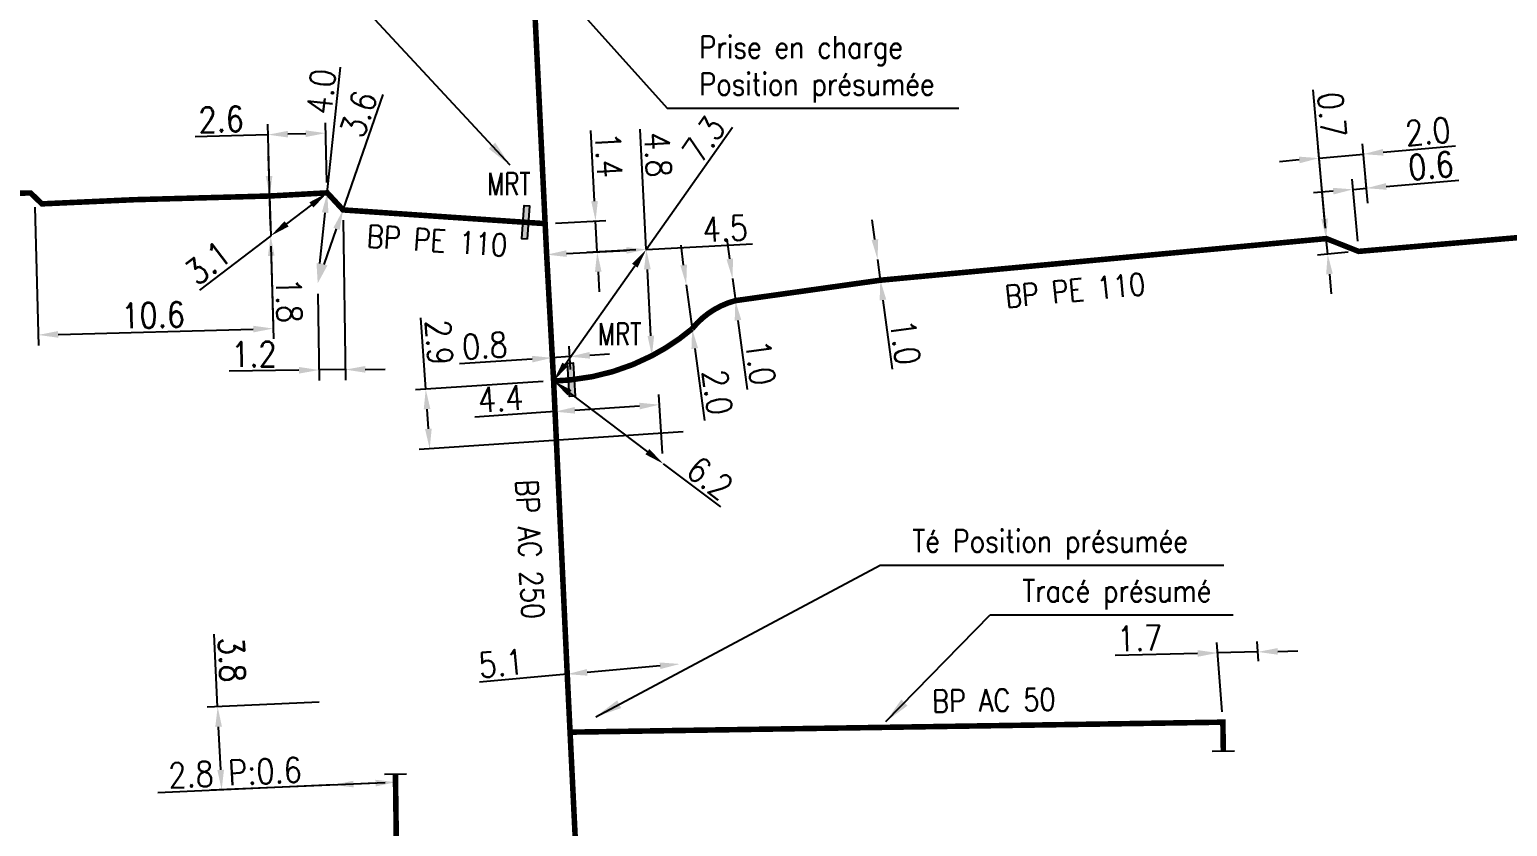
# Model space of a CAD drawing. Header units: millimetres. Extents: x 185000 to 186000, y 127990 to 129010.
# Drawn here: x 185241.2 to 185307.8, y 128576.2 to 128612.1 of the extents above; entities that cross this region are included whole.
import ezdxf
from ezdxf.enums import TextEntityAlignment as Align

# ---------------------------------------------------------------- set-up
doc = ezdxf.new("R2010")
doc.units = ezdxf.units.MM
doc.header["$PDMODE"] = 34
doc.linetypes.add('L_25_AP', pattern=[2000, 1000, 1000])
doc.linetypes.add('L_25_PE', pattern=[2000, 1000, 1000])
doc.layers.get('0').update_dxf_attribs({"linetype": 'CONTINUOUS'})
doc.layers.get('DEFPOINTS').update_dxf_attribs({"linetype": 'CONTINUOUS'})
doc.layers.add('L_150', color=1, linetype='CONTINUOUS')
doc.layers.add('L_340', color=7, linetype='CONTINUOUS')
doc.styles.get("Standard").update_dxf_attribs({"font": 'romans.shx', "width": 0.85})
doc.dimstyles.get("Standard").update_dxf_attribs({"dimtxt": 1.5, "dimasz": 1.2, "dimexe": 0.625, "dimexo": 0.625, "dimgap": 0.25, "dimtad": 1, "dimdec": 1, "dimzin": 0, "dimdsep": 46, "dimtxsty": 'Standard', "dimcen": -0.5, "dimadec": 0, "dimazin": 0, "dimtfac": 1, "dimtdec": 1, "dimtmove": 0, "dimatfit": 3, "dimfxl": 0, "dimtolj": 1, "dimtzin": 0, "dimarcsym": 0})

# ---------------------------------------------------------------- blocks, each defined once
blk = doc.blocks.new('*D526')
at = {"layer": 'DEFPOINTS', "color": 0, "linetype": 'Continuous', "transparency": 16777216}
for p in [(185241.396, 128604.589), (185252.048, 128602.819), (185252.162, 128598.644)]:
    blk.add_point(p, dxfattribs=at)
at = {"layer": 'L_150', "color": 0, "linetype": 'Continuous', "lineweight": -2, "transparency": 16777216}
for p, q in [((185241.409, 128604.121), (185241.578, 128597.887)), ((185252.061, 128602.351), (185252.174, 128598.175)), ((185242.465, 128598.38), (185251.262, 128598.619))]:
    blk.add_line(p, q, dxfattribs=at)
at = {"layer": 'L_150', "color": 0, "linetype": 'Continuous', "transparency": 16777216}
for points in [[(185242.461, 128598.53), (185242.469, 128598.23), (185241.565, 128598.356)], [(185251.258, 128598.769), (185251.266, 128598.469), (185252.162, 128598.644)]]:
    blk.add_solid(points, dxfattribs=at)
at = {"layer": 'L_150', "color": 0, "linetype": 'Continuous', "transparency": 16777216, "insert": (185246.747, 128599.247), "char_height": 1.125, "attachment_point": 5, "rotation": 1.5554}
blk.add_mtext('\\A1;10.6', dxfattribs=at)
blk = doc.blocks.new('*D527')
at = {"layer": 'DEFPOINTS', "color": 0, "linetype": 'Continuous', "transparency": 16777216}
for p in [(185251.999, 128604.619), (185252.048, 128602.819), (185252.048, 128602.819)]:
    blk.add_point(p, dxfattribs=at)
at = {"layer": 'L_150', "color": 0, "linetype": 'Continuous', "lineweight": -2, "transparency": 16777216}
for p, q in [((185251.975, 128605.518), (185251.95, 128606.418)), ((185251.999, 128604.619), (185252.048, 128602.819)), ((185252.073, 128601.92), (185252.158, 128598.779))]:
    blk.add_line(p, q, dxfattribs=at)
at = {"layer": 'L_150', "color": 0, "linetype": 'Continuous', "transparency": 16777216}
for points in [[(185252.125, 128605.522), (185251.825, 128605.514), (185251.999, 128604.619)], [(185252.223, 128601.924), (185251.923, 128601.916), (185252.048, 128602.819)]]:
    blk.add_solid(points, dxfattribs=at)
at = {"layer": 'L_150', "color": 0, "linetype": 'Continuous', "transparency": 16777216, "insert": (185252.877, 128599.92), "char_height": 1.125, "attachment_point": 5, "rotation": 271.5554}
blk.add_mtext('\\A1;1.8', dxfattribs=at)
blk = doc.blocks.new('*D528')
at = {"layer": 'DEFPOINTS', "color": 0, "linetype": 'Continuous', "transparency": 16777216}
for p in [(185254.526, 128607.453), (185254.599, 128604.761), (185252.048, 128602.819)]:
    blk.add_point(p, dxfattribs=at)
at = {"layer": 'L_150', "color": 0, "linetype": 'Continuous', "lineweight": -2, "transparency": 16777216}
for p, q in [((185252.035, 128603.288), (185251.912, 128607.851)), ((185254.586, 128605.23), (185254.513, 128607.921)), ((185251.924, 128607.382), (185248.647, 128607.293)), ((185253.626, 128607.428), (185252.824, 128607.407))]:
    blk.add_line(p, q, dxfattribs=at)
at = {"layer": 'L_150', "color": 0, "linetype": 'Continuous', "transparency": 16777216}
for points in [[(185252.82, 128607.557), (185252.828, 128607.257), (185251.924, 128607.382)], [(185253.622, 128607.578), (185253.63, 128607.279), (185254.526, 128607.453)]]:
    blk.add_solid(points, dxfattribs=at)
at = {"layer": 'L_150', "color": 0, "linetype": 'Continuous', "transparency": 16777216, "insert": (185249.815, 128608.075), "char_height": 1.125, "attachment_point": 5, "rotation": 1.5554}
blk.add_mtext('\\A1;2.6', dxfattribs=at)
blk = doc.blocks.new('*D529')
at = {"layer": 'DEFPOINTS', "color": 0, "linetype": 'Continuous', "transparency": 16777216}
for p in [(185255.313, 128603.991), (185254.168, 128600.684), (185254.223, 128596.775)]:
    blk.add_point(p, dxfattribs=at)
at = {"layer": 'L_150', "color": 0, "linetype": 'Continuous', "lineweight": -2, "transparency": 16777216}
for p, q in [((185255.319, 128603.523), (185255.421, 128596.323)), ((185254.175, 128600.215), (185254.23, 128596.306)), ((185253.323, 128596.762), (185250.181, 128596.718)), ((185255.414, 128596.792), (185254.223, 128596.775)), ((185256.314, 128596.804), (185257.214, 128596.817))]:
    blk.add_line(p, q, dxfattribs=at)
at = {"layer": 'L_150', "color": 0, "linetype": 'Continuous', "transparency": 16777216}
for points in [[(185253.321, 128596.912), (185253.325, 128596.612), (185254.223, 128596.775)], [(185256.312, 128596.954), (185256.316, 128596.654), (185255.414, 128596.792)]]:
    blk.add_solid(points, dxfattribs=at)
at = {"layer": 'L_150', "color": 0, "linetype": 'Continuous', "transparency": 16777216, "insert": (185251.292, 128597.484), "char_height": 1.125, "attachment_point": 5, "rotation": 0.80507}
blk.add_mtext('\\A1;1.2', dxfattribs=at)
blk = doc.blocks.new('*D59')
at = {"layer": 'DEFPOINTS', "color": 0, "linetype": 'Continuous', "transparency": 16777216}
for p in [(185255.313, 128603.991), (185254.168, 128600.684), (185254.168, 128600.684)]:
    blk.add_point(p, dxfattribs=at)
at = {"layer": 'L_150', "color": 0, "linetype": 'Continuous', "lineweight": -2, "transparency": 16777216}
for p, q in [((185255.313, 128603.991), (185257.114, 128609.196)), ((185254.462, 128601.534), (185255.018, 128603.141))]:
    blk.add_line(p, q, dxfattribs=at)
at = {"layer": 'L_150', "color": 0, "linetype": 'Continuous', "transparency": 16777216}
for points in [[(185254.877, 128603.19), (185255.16, 128603.092), (185255.313, 128603.991)], [(185254.321, 128601.584), (185254.604, 128601.485), (185254.168, 128600.684)]]:
    blk.add_solid(points, dxfattribs=at)
at = {"layer": 'L_150', "color": 0, "linetype": 'Continuous', "transparency": 16777216, "insert": (185256.017, 128608.318), "char_height": 1.125, "attachment_point": 5, "rotation": 70.90661}
blk.add_mtext('\\A1;3.6', dxfattribs=at)
blk = doc.blocks.new('*D60')
at = {"layer": 'DEFPOINTS', "color": 0, "linetype": 'Continuous', "transparency": 16777216}
for p in [(185254.599, 128604.761), (185254.168, 128600.684), (185254.168, 128600.684)]:
    blk.add_point(p, dxfattribs=at)
at = {"layer": 'L_150', "color": 0, "linetype": 'Continuous', "lineweight": -2, "transparency": 16777216}
for p, q in [((185254.599, 128604.761), (185255.198, 128610.427)), ((185254.263, 128601.579), (185254.504, 128603.866))]:
    blk.add_line(p, q, dxfattribs=at)
at = {"layer": 'L_150', "color": 0, "linetype": 'Continuous', "transparency": 16777216}
for points in [[(185254.355, 128603.882), (185254.653, 128603.851), (185254.599, 128604.761)], [(185254.113, 128601.595), (185254.412, 128601.563), (185254.168, 128600.684)]]:
    blk.add_solid(points, dxfattribs=at)
at = {"layer": 'L_150', "color": 0, "linetype": 'Continuous', "transparency": 16777216, "insert": (185254.327, 128609.323), "char_height": 1.125, "attachment_point": 5, "rotation": 83.96738}
blk.add_mtext('\\A1;4.0', dxfattribs=at)
blk = doc.blocks.new('*D269')
at = {"layer": 'DEFPOINTS', "color": 0, "linetype": 'Continuous', "transparency": 16777216}
for p in [(185254.599, 128604.761), (185252.048, 128602.819), (185252.048, 128602.819)]:
    blk.add_point(p, dxfattribs=at)
at = {"layer": 'L_150', "color": 0, "linetype": 'Continuous', "lineweight": -2, "transparency": 16777216}
for p, q in [((185253.883, 128604.216), (185252.764, 128603.364)), ((185252.048, 128602.819), (185248.832, 128600.371))]:
    blk.add_line(p, q, dxfattribs=at)
at = {"layer": 'L_150', "color": 0, "linetype": 'Continuous', "transparency": 16777216}
for points in [[(185253.792, 128604.335), (185253.974, 128604.097), (185254.599, 128604.761)], [(185252.673, 128603.484), (185252.855, 128603.245), (185252.048, 128602.819)]]:
    blk.add_solid(points, dxfattribs=at)
at = {"layer": 'L_150', "color": 0, "linetype": 'Continuous', "transparency": 16777216, "insert": (185249.215, 128601.605), "char_height": 1.125, "attachment_point": 5, "rotation": 37.28424}
blk.add_mtext('\\A1;3.1', dxfattribs=at)
blk = doc.blocks.new('*D337')
at = {"layer": 'DEFPOINTS', "color": 0, "linetype": 'Continuous', "transparency": 16777216}
for p in [(185268.984, 128602.212), (185268.984, 128602.212), (185264.49, 128601.975)]:
    blk.add_point(p, dxfattribs=at)
at = {"layer": 'L_150', "color": 0, "linetype": 'Continuous', "lineweight": -2, "transparency": 16777216}
for p, q in [((185268.984, 128602.212), (185273.767, 128602.464)), ((185265.389, 128602.023), (185268.085, 128602.165))]:
    blk.add_line(p, q, dxfattribs=at)
at = {"layer": 'L_150', "color": 0, "linetype": 'Continuous', "transparency": 16777216}
for points in [[(185268.077, 128602.314), (185268.093, 128602.015), (185268.984, 128602.212)], [(185265.381, 128602.172), (185265.397, 128601.873), (185264.49, 128601.975)]]:
    blk.add_solid(points, dxfattribs=at)
at = {"layer": 'L_150', "color": 0, "linetype": 'Continuous', "transparency": 16777216, "insert": (185272.54, 128603.15), "char_height": 1.125, "attachment_point": 5, "rotation": 3.01468}
blk.add_mtext('\\A1;4.5', dxfattribs=at)
blk = doc.blocks.new('*D338')
at = {"layer": 'DEFPOINTS', "color": 0, "linetype": 'Continuous', "transparency": 16777216}
for p in [(185264.422, 128603.374), (185268.984, 128602.212), (185266.769, 128602.095)]:
    blk.add_point(p, dxfattribs=at)
at = {"layer": 'L_150', "color": 0, "linetype": 'Continuous', "lineweight": -2, "transparency": 16777216}
for p, q in [((185266.648, 128604.392), (185266.481, 128607.575)), ((185264.89, 128603.398), (185267.164, 128603.518)), ((185266.769, 128602.095), (185266.696, 128603.493)), ((185268.516, 128602.187), (185266.301, 128602.071)), ((185266.816, 128601.197), (185266.864, 128600.298))]:
    blk.add_line(p, q, dxfattribs=at)
at = {"layer": 'L_150', "color": 0, "linetype": 'Continuous', "transparency": 16777216}
for points in [[(185266.798, 128604.4), (185266.498, 128604.384), (185266.696, 128603.493)], [(185266.966, 128601.204), (185266.667, 128601.189), (185266.769, 128602.095)]]:
    blk.add_solid(points, dxfattribs=at)
at = {"layer": 'L_150', "color": 0, "linetype": 'Continuous', "transparency": 16777216, "insert": (185267.29, 128606.472), "char_height": 1.125, "attachment_point": 5, "rotation": 273.01468}
blk.add_mtext('\\A1;1.4', dxfattribs=at)
blk = doc.blocks.new('L_340_17')
at = {"linetype": 'Continuous'}
blk.add_hatch(color=0, dxfattribs=at).paths.add_polyline_path([(0.125, 0.75), (-0.125, 0.75), (-0.125, -0.75), (0.125, -0.75)])
at = {"color": 0, "linetype": 'Continuous'}
blk.add_lwpolyline([(-0.125, 0.75), (0.125, 0.75), (0.125, -0.75), (-0.125, -0.75)], close=True, dxfattribs=at)
at = {"color": 0, "linetype": 'Continuous', "width": 0.75}
for tag, height, flags, p in [('MRT', 1, 8, (0, 1.884)), ('DEF_LEG', 1.2, 3, (0, -5)), ('DEF_COUP', 1.2, 3, (0, -7.5)), ('DEF_TYPE', 1.2, 3, (0, -10))]:
    blk.add_attdef(tag, text='', height=height, dxfattribs=dict(at, flags=flags)).set_placement(p, align=Align.MIDDLE)
blk = doc.blocks.new('*D339')
at = {"layer": 'DEFPOINTS', "color": 0, "linetype": 'Continuous', "transparency": 16777216}
for p in [(185268.984, 128602.212), (185268.984, 128602.212), (185264.804, 128596.288)]:
    blk.add_point(p, dxfattribs=at)
at = {"layer": 'L_150', "color": 0, "linetype": 'Continuous', "lineweight": -2, "transparency": 16777216}
for p, q in [((185268.984, 128602.212), (185272.87, 128607.719)), ((185265.323, 128597.024), (185268.465, 128601.477))]:
    blk.add_line(p, q, dxfattribs=at)
at = {"layer": 'L_150', "color": 0, "linetype": 'Continuous', "transparency": 16777216}
for points in [[(185268.342, 128601.563), (185268.588, 128601.39), (185268.984, 128602.212)], [(185265.2, 128597.11), (185265.445, 128596.937), (185264.804, 128596.288)]]:
    blk.add_solid(points, dxfattribs=at)
at = {"layer": 'L_150', "color": 0, "linetype": 'Continuous', "transparency": 16777216, "insert": (185271.572, 128607.18), "char_height": 1.125, "attachment_point": 5, "rotation": 54.7892}
blk.add_mtext('\\A1;7.3', dxfattribs=at)
blk = doc.blocks.new('*D340')
at = {"layer": 'DEFPOINTS', "color": 0, "linetype": 'Continuous', "transparency": 16777216}
for p in [(185264.804, 128596.288), (185269.749, 128592.549), (185269.749, 128592.549)]:
    blk.add_point(p, dxfattribs=at)
at = {"layer": 'L_150', "color": 0, "linetype": 'Continuous', "lineweight": -2, "transparency": 16777216}
for p, q in [((185265.522, 128595.746), (185269.031, 128593.092)), ((185269.749, 128592.549), (185272.328, 128590.599))]:
    blk.add_line(p, q, dxfattribs=at)
at = {"layer": 'L_150', "color": 0, "linetype": 'Continuous', "transparency": 16777216}
for points in [[(185265.612, 128595.865), (185265.431, 128595.626), (185264.804, 128596.288)], [(185269.122, 128593.212), (185268.941, 128592.972), (185269.749, 128592.549)]]:
    blk.add_solid(points, dxfattribs=at)
at = {"layer": 'L_150', "color": 0, "linetype": 'Continuous', "transparency": 16777216, "insert": (185271.85, 128591.901), "char_height": 1.125, "attachment_point": 5, "rotation": 322.90813}
blk.add_mtext('\\A1;6.2', dxfattribs=at)
blk = doc.blocks.new('*D341')
at = {"layer": 'DEFPOINTS', "color": 0, "linetype": 'Continuous', "transparency": 16777216}
for p in [(185264.804, 128596.288), (185271.115, 128594.017), (185259.217, 128593.225)]:
    blk.add_point(p, dxfattribs=at)
at = {"layer": 'L_150', "color": 0, "linetype": 'Continuous', "lineweight": -2, "transparency": 16777216}
for p, q in [((185259.038, 128595.905), (185258.824, 128599.131)), ((185264.336, 128596.257), (185258.571, 128595.874)), ((185259.157, 128594.123), (185259.098, 128595.007)), ((185270.647, 128593.986), (185258.749, 128593.194))]:
    blk.add_line(p, q, dxfattribs=at)
at = {"layer": 'L_150', "color": 0, "linetype": 'Continuous', "transparency": 16777216}
for points in [[(185259.248, 128595.017), (185258.948, 128594.997), (185259.038, 128595.905)], [(185259.307, 128594.133), (185259.007, 128594.113), (185259.217, 128593.225)]]:
    blk.add_solid(points, dxfattribs=at)
at = {"layer": 'L_150', "color": 0, "linetype": 'Continuous', "transparency": 16777216, "insert": (185259.649, 128598.016), "char_height": 1.125, "attachment_point": 5, "rotation": 273.80779}
blk.add_mtext('\\A1;2.9', dxfattribs=at)
blk = doc.blocks.new('*D342')
at = {"layer": 'DEFPOINTS', "color": 0, "linetype": 'Continuous', "transparency": 16777216}
for p in [(185265.418, 128583.062), (185270.497, 128583.522), (185270.497, 128583.522)]:
    blk.add_point(p, dxfattribs=at)
at = {"layer": 'L_150', "color": 0, "linetype": 'Continuous', "lineweight": -2, "transparency": 16777216}
for p, q in [((185265.418, 128583.062), (185261.462, 128582.704)), ((185269.601, 128583.441), (185266.314, 128583.143))]:
    blk.add_line(p, q, dxfattribs=at)
at = {"layer": 'L_150', "color": 0, "linetype": 'Continuous', "transparency": 16777216}
for points in [[(185269.587, 128583.59), (185269.614, 128583.292), (185270.497, 128583.522)], [(185266.301, 128583.293), (185266.328, 128582.994), (185265.418, 128583.062)]]:
    blk.add_solid(points, dxfattribs=at)
at = {"layer": 'L_150', "color": 0, "linetype": 'Continuous', "transparency": 16777216, "insert": (185262.442, 128583.546), "char_height": 1.125, "attachment_point": 5, "rotation": 5.17591}
blk.add_mtext('\\A1;5.1', dxfattribs=at)
blk = doc.blocks.new('*D343')
at = {"layer": 'DEFPOINTS', "color": 0, "linetype": 'Continuous', "transparency": 16777216}
for p in [(185264.868, 128594.897), (185264.868, 128594.897), (185269.749, 128592.549)]:
    blk.add_point(p, dxfattribs=at)
at = {"layer": 'L_150', "color": 0, "linetype": 'Continuous', "lineweight": -2, "transparency": 16777216}
for p, q in [((185269.718, 128593.017), (185269.541, 128595.677)), ((185264.868, 128594.897), (185261.254, 128594.656)), ((185268.674, 128595.15), (185265.766, 128594.956))]:
    blk.add_line(p, q, dxfattribs=at)
at = {"layer": 'L_150', "color": 0, "linetype": 'Continuous', "transparency": 16777216}
for points in [[(185265.756, 128595.106), (185265.776, 128594.807), (185264.868, 128594.897)], [(185268.664, 128595.3), (185268.684, 128595), (185269.572, 128595.21)]]:
    blk.add_solid(points, dxfattribs=at)
at = {"layer": 'L_150', "color": 0, "linetype": 'Continuous', "transparency": 16777216, "insert": (185262.414, 128595.485), "char_height": 1.125, "attachment_point": 5, "rotation": 3.80779}
blk.add_mtext('\\A1;4.4', dxfattribs=at)
blk = doc.blocks.new('*D344')
at = {"layer": 'DEFPOINTS', "color": 0, "linetype": 'Continuous', "transparency": 16777216}
for p in [(185270.785, 128600.616), (185270.785, 128600.616), (185271.049, 128598.633)]:
    blk.add_point(p, dxfattribs=at)
at = {"layer": 'L_150', "color": 0, "linetype": 'Continuous', "lineweight": -2, "transparency": 16777216}
for p, q in [((185270.666, 128601.508), (185270.548, 128602.4)), ((185270.785, 128600.616), (185271.049, 128598.633)), ((185271.168, 128597.741), (185271.6, 128594.491))]:
    blk.add_line(p, q, dxfattribs=at)
at = {"layer": 'L_150', "color": 0, "linetype": 'Continuous', "transparency": 16777216}
for points in [[(185270.815, 128601.528), (185270.518, 128601.488), (185270.785, 128600.616)], [(185271.316, 128597.761), (185271.019, 128597.721), (185271.049, 128598.633)]]:
    blk.add_solid(points, dxfattribs=at)
at = {"layer": 'L_150', "color": 0, "linetype": 'Continuous', "transparency": 16777216, "insert": (185272.187, 128595.769), "char_height": 1.125, "attachment_point": 5, "rotation": 277.58246}
blk.add_mtext('\\A1;2.0', dxfattribs=at)
blk = doc.blocks.new('*D345')
at = {"layer": 'DEFPOINTS', "color": 0, "linetype": 'Continuous', "transparency": 16777216}
for p in [(185272.867, 128600.893), (185272.867, 128600.893), (185272.999, 128599.902)]:
    blk.add_point(p, dxfattribs=at)
at = {"layer": 'L_150', "color": 0, "linetype": 'Continuous', "lineweight": -2, "transparency": 16777216}
for p, q in [((185272.748, 128601.785), (185272.629, 128602.677)), ((185272.867, 128600.893), (185272.999, 128599.902)), ((185273.117, 128599.009), (185273.532, 128595.895))]:
    blk.add_line(p, q, dxfattribs=at)
at = {"layer": 'L_150', "color": 0, "linetype": 'Continuous', "transparency": 16777216}
for points in [[(185272.897, 128601.805), (185272.599, 128601.765), (185272.867, 128600.893)], [(185273.266, 128599.029), (185272.969, 128598.99), (185272.999, 128599.902)]]:
    blk.add_solid(points, dxfattribs=at)
at = {"layer": 'L_150', "color": 0, "linetype": 'Continuous', "transparency": 16777216, "insert": (185274.128, 128597.105), "char_height": 1.125, "attachment_point": 5, "rotation": 277.58246}
blk.add_mtext('\\A1;1.0', dxfattribs=at)
blk = doc.blocks.new('*D346')
at = {"layer": 'DEFPOINTS', "color": 0, "linetype": 'Continuous', "transparency": 16777216}
for p in [(185279.409, 128601.764), (185279.409, 128601.764), (185279.534, 128600.822)]:
    blk.add_point(p, dxfattribs=at)
at = {"layer": 'L_150', "color": 0, "linetype": 'Continuous', "lineweight": -2, "transparency": 16777216}
for p, q in [((185279.29, 128602.656), (185279.172, 128603.548)), ((185279.409, 128601.764), (185279.534, 128600.822)), ((185279.653, 128599.93), (185280.068, 128596.815))]:
    blk.add_line(p, q, dxfattribs=at)
at = {"layer": 'L_150', "color": 0, "linetype": 'Continuous', "transparency": 16777216}
for points in [[(185279.439, 128602.676), (185279.142, 128602.636), (185279.409, 128601.764)], [(185279.802, 128599.95), (185279.504, 128599.91), (185279.534, 128600.822)]]:
    blk.add_solid(points, dxfattribs=at)
at = {"layer": 'L_150', "color": 0, "linetype": 'Continuous', "transparency": 16777216, "insert": (185280.663, 128598.026), "char_height": 1.125, "attachment_point": 5, "rotation": 277.58246}
blk.add_mtext('\\A1;1.0', dxfattribs=at)
blk = doc.blocks.new('*D347')
at = {"layer": 'DEFPOINTS', "color": 0, "linetype": 'Continuous', "transparency": 16777216}
for p in [(185301.313, 128606.507), (185301.55, 128603.826), (185299.642, 128602.699)]:
    blk.add_point(p, dxfattribs=at)
at = {"layer": 'L_150', "color": 0, "linetype": 'Continuous', "lineweight": -2, "transparency": 16777216}
for p, q in [((185301.509, 128604.293), (185301.271, 128606.973)), ((185302.209, 128606.588), (185305.474, 128606.885)), ((185298.424, 128606.244), (185297.528, 128606.163)), ((185299.601, 128603.166), (185299.279, 128606.793)), ((185299.321, 128606.326), (185301.313, 128606.507))]:
    blk.add_line(p, q, dxfattribs=at)
at = {"layer": 'L_150', "color": 0, "linetype": 'Continuous', "transparency": 16777216}
for points in [[(185298.411, 128606.394), (185298.438, 128606.095), (185299.321, 128606.326)], [(185302.195, 128606.737), (185302.222, 128606.439), (185301.313, 128606.507)]]:
    blk.add_solid(points, dxfattribs=at)
at = {"layer": 'L_150', "color": 0, "linetype": 'Continuous', "transparency": 16777216, "insert": (185304.222, 128607.524), "char_height": 1.125, "attachment_point": 5, "rotation": 5.19148}
blk.add_mtext('\\A1;2.0', dxfattribs=at)
blk = doc.blocks.new('*D348')
at = {"layer": 'DEFPOINTS', "color": 0, "linetype": 'Continuous', "transparency": 16777216}
for p in [(185268.984, 128602.212), (185268.984, 128602.212), (185269.236, 128597.419)]:
    blk.add_point(p, dxfattribs=at)
at = {"layer": 'L_150', "color": 0, "linetype": 'Continuous', "lineweight": -2, "transparency": 16777216}
for p, q in [((185268.984, 128602.212), (185268.699, 128607.631)), ((185269.189, 128598.317), (185269.031, 128601.313))]:
    blk.add_line(p, q, dxfattribs=at)
at = {"layer": 'L_150', "color": 0, "linetype": 'Continuous', "transparency": 16777216}
for points in [[(185269.181, 128601.321), (185268.881, 128601.305), (185268.984, 128602.212)], [(185269.339, 128598.325), (185269.039, 128598.309), (185269.236, 128597.419)]]:
    blk.add_solid(points, dxfattribs=at)
at = {"layer": 'L_150', "color": 0, "linetype": 'Continuous', "transparency": 16777216, "insert": (185269.51, 128606.483), "char_height": 1.125, "attachment_point": 5, "rotation": 273.01468}
blk.add_mtext('\\A1;4.8', dxfattribs=at)
blk = doc.blocks.new('*D349')
at = {"layer": 'DEFPOINTS', "color": 0, "linetype": 'Continuous', "transparency": 16777216}
for p in [(185301.449, 128604.971), (185301.55, 128603.826), (185301.099, 128602.122)]:
    blk.add_point(p, dxfattribs=at)
at = {"layer": 'L_150', "color": 0, "linetype": 'Continuous', "lineweight": -2, "transparency": 16777216}
for p, q in [((185301.058, 128602.589), (185300.81, 128605.385)), ((185300.851, 128604.918), (185301.449, 128604.971)), ((185301.509, 128604.293), (185301.407, 128605.438)), ((185302.345, 128605.05), (185305.611, 128605.34)), ((185299.955, 128604.838), (185299.058, 128604.759))]:
    blk.add_line(p, q, dxfattribs=at)
at = {"layer": 'L_150', "color": 0, "linetype": 'Continuous', "transparency": 16777216}
for points in [[(185299.941, 128604.988), (185299.968, 128604.689), (185300.851, 128604.918)], [(185302.332, 128605.2), (185302.359, 128604.901), (185301.449, 128604.971)]]:
    blk.add_solid(points, dxfattribs=at)
at = {"layer": 'L_150', "color": 0, "linetype": 'Continuous', "transparency": 16777216, "insert": (185304.36, 128605.982), "char_height": 1.125, "attachment_point": 5, "rotation": 5.06923}
blk.add_mtext('\\A1;0.6', dxfattribs=at)
blk = doc.blocks.new('*D350')
at = {"layer": 'DEFPOINTS', "color": 0, "linetype": 'Continuous', "transparency": 16777216}
for p in [(185299.642, 128602.699), (185299.642, 128602.699), (185301.099, 128602.122)]:
    blk.add_point(p, dxfattribs=at)
at = {"layer": 'L_150', "color": 0, "linetype": 'Continuous', "lineweight": -2, "transparency": 16777216}
for p, q in [((185299.563, 128603.596), (185299.048, 128609.402)), ((185299.705, 128601.999), (185299.642, 128602.699)), ((185300.632, 128602.081), (185299.238, 128601.957)), ((185299.784, 128601.102), (185299.864, 128600.206))]:
    blk.add_line(p, q, dxfattribs=at)
at = {"layer": 'L_150', "color": 0, "linetype": 'Continuous', "transparency": 16777216}
for points in [[(185299.712, 128603.609), (185299.414, 128603.582), (185299.642, 128602.699)], [(185299.934, 128601.115), (185299.635, 128601.089), (185299.705, 128601.999)]]:
    blk.add_solid(points, dxfattribs=at)
at = {"layer": 'L_150', "color": 0, "linetype": 'Continuous', "transparency": 16777216, "insert": (185299.9, 128608.284), "char_height": 1.125, "attachment_point": 5, "rotation": 275.06923}
blk.add_mtext('\\A1;0.7', dxfattribs=at)
blk = doc.blocks.new('*D354')
at = {"layer": 'DEFPOINTS', "color": 0, "linetype": 'Continuous', "transparency": 16777216}
for p in [(185264.735, 128597.324), (185264.804, 128596.288), (185265.602, 128596.335)]:
    blk.add_point(p, dxfattribs=at)
at = {"layer": 'L_340', "color": 0, "linetype": 'Continuous', "lineweight": -2, "transparency": 16777216}
for p, q in [((185264.773, 128596.756), (185264.704, 128597.792)), ((185265.571, 128596.803), (185265.502, 128597.845)), ((185263.837, 128597.264), (185260.565, 128597.047)), ((185265.533, 128597.377), (185264.735, 128597.324)), ((185266.431, 128597.437), (185267.329, 128597.497))]:
    blk.add_line(p, q, dxfattribs=at)
at = {"layer": 'L_340', "color": 0, "linetype": 'Continuous', "transparency": 16777216}
for points in [[(185266.421, 128597.587), (185266.441, 128597.287), (185265.533, 128597.377)], [(185263.827, 128597.414), (185263.847, 128597.115), (185264.735, 128597.324)]]:
    blk.add_solid(points, dxfattribs=at)
at = {"layer": 'L_340', "color": 0, "linetype": 'Continuous', "transparency": 16777216, "insert": (185261.702, 128597.874), "char_height": 1.125, "attachment_point": 5, "rotation": 3.80779}
blk.add_mtext('\\A1;0.8', dxfattribs=at)
blk = doc.blocks.new('*D357')
at = {"layer": 'DEFPOINTS', "color": 0, "linetype": 'Continuous', "transparency": 16777216}
for p in [(185249.656, 128581.592), (185254.699, 128581.814), (185257.677, 128578.192)]:
    blk.add_point(p, dxfattribs=at)
at = {"layer": 'L_340', "color": 0, "linetype": 'Continuous', "lineweight": -2, "transparency": 16777216}
for p, q in [((185249.656, 128581.592), (185249.497, 128584.867)), ((185254.23, 128581.794), (185249.188, 128581.572)), ((185249.794, 128578.746), (185249.699, 128580.693)), ((185257.209, 128578.171), (185249.369, 128577.826))]:
    blk.add_line(p, q, dxfattribs=at)
at = {"layer": 'L_340', "color": 0, "linetype": 'Continuous', "transparency": 16777216}
for points in [[(185249.849, 128580.7), (185249.55, 128580.686), (185249.656, 128581.592)], [(185249.943, 128578.753), (185249.644, 128578.738), (185249.837, 128577.847)]]:
    blk.add_solid(points, dxfattribs=at)
at = {"layer": 'L_340', "color": 0, "linetype": 'Continuous', "transparency": 16777216, "insert": (185250.304, 128583.715), "char_height": 1.125, "attachment_point": 5, "rotation": 272.76952}
blk.add_mtext('\\A1;3.8', dxfattribs=at)
blk = doc.blocks.new('*D358')
at = {"layer": 'DEFPOINTS', "color": 0, "linetype": 'Continuous', "transparency": 16777216}
for p in [(185254.88, 128578.069), (185254.88, 128578.069), (185257.677, 128578.192)]:
    blk.add_point(p, dxfattribs=at)
at = {"layer": 'L_340', "color": 0, "linetype": 'Continuous', "lineweight": -2, "transparency": 16777216}
for p, q in [((185254.88, 128578.069), (185246.964, 128577.72)), ((185256.778, 128578.152), (185255.779, 128578.108))]:
    blk.add_line(p, q, dxfattribs=at)
at = {"layer": 'L_340', "color": 0, "linetype": 'Continuous', "transparency": 16777216}
for points in [[(185255.772, 128578.258), (185255.786, 128577.958), (185254.88, 128578.069)], [(185256.771, 128578.302), (185256.785, 128578.002), (185257.677, 128578.192)]]:
    blk.add_solid(points, dxfattribs=at)
at = {"layer": 'L_340', "color": 0, "linetype": 'Continuous', "transparency": 16777216, "insert": (185250.44, 128578.624), "char_height": 1.125, "attachment_point": 5, "rotation": 2.52183}
blk.add_mtext('\\A1;2.8 P:0.6', dxfattribs=at)
blk = doc.blocks.new('L_340_07')
at = {"color": 0, "linetype": 'Continuous', "const_width": 0.25, "flags": 128}
blk.add_lwpolyline([(0, 0), (0.35, 0)], dxfattribs=at)
at = {"color": 0, "linetype": 'Continuous', "flags": 128}
blk.add_lwpolyline([(0.35, -0.5), (0.35, 0.5)], dxfattribs=at)
at = {"color": 0, "linetype": 'Continuous', "width": 0.75, "flags": 3}
for tag, p in [('DEF_LEG', (0.723, -3.465)), ('DEF_COUP', (0.723, -5.965)), ('DEF_TYPE', (0.723, -8.465))]:
    blk.add_attdef(tag, text='', height=1.2, dxfattribs=at).set_placement(p, align=Align.MIDDLE)
blk = doc.blocks.new('*D1103')
at = {"layer": 'DEFPOINTS', "color": 0, "linetype": 'Continuous', "transparency": 16777216}
for p in [(185296.554, 128584.066), (185296.621, 128583.177), (185294.979, 128580.898)]:
    blk.add_point(p, dxfattribs=at)
at = {"layer": 'L_150', "color": 0, "linetype": 'Continuous', "lineweight": -2, "transparency": 16777216}
for p, q in [((185294.943, 128581.366), (185294.706, 128584.488)), ((185296.586, 128583.645), (185296.518, 128584.534)), ((185293.842, 128583.997), (185290.127, 128583.902)), ((185296.554, 128584.066), (185294.742, 128584.02)), ((185297.454, 128584.089), (185298.353, 128584.112))]:
    blk.add_line(p, q, dxfattribs=at)
at = {"layer": 'L_150', "color": 0, "linetype": 'Continuous', "transparency": 16777216}
for points in [[(185297.45, 128584.239), (185297.457, 128583.939), (185296.554, 128584.066)], [(185293.838, 128584.147), (185293.846, 128583.847), (185294.742, 128584.02)]]:
    blk.add_solid(points, dxfattribs=at)
at = {"layer": 'L_150', "color": 0, "linetype": 'Continuous', "transparency": 16777216, "insert": (185291.229, 128584.681), "char_height": 1.125, "attachment_point": 5, "rotation": 1.46049}
blk.add_mtext('\\A1;1.7', dxfattribs=at)

msp = doc.modelspace()

# ---------------------------------------------------------------- linework, layer by layer
at = {"layer": 'L_150', "linetype": 'L_25_AP', "const_width": 0.25, "flags": 128}
for points in [[(185248.719, 128686.197), (185249.727, 128684.471), (185250.282, 128683.521), (185253.546, 128679.015), (185253.546, 128679.015), (185258.089, 128660.122), (185259.64, 128653.265), (185259.64, 128653.265), (185261.101, 128647.014), (185261.101, 128647.014), (185262.02, 128640.387), (185262.02, 128640.387), (185262.558, 128634.066), (185262.558, 128634.066), (185263.051, 128627.484), (185263.051, 128627.484), (185263.564, 128621.005), (185263.564, 128621.005), (185263.841, 128615.32), (185264.422, 128603.374), (185264.49, 128601.975), (185264.804, 128596.288), (185264.868, 128594.897), (185265.418, 128583.062), (185265.546, 128580.448), (185265.933, 128572.514), (185265.955, 128568.57), (185265.932, 128565.761), (185265.672, 128533.574), (185266, 128527.122)], [(185263.545, 128603.433), (185264.422, 128603.374)], [(185265.546, 128580.448), (185294.979, 128580.898), (185294.994, 128579.942)]]:
    msp.add_lwpolyline(points, dxfattribs=at)
at = {"layer": 'L_150', "linetype": 'L_25_PE', "const_width": 0.25, "flags": 128}
msp.add_lwpolyline([(185153.33, 128585.214), (185153.188, 128585.873), (185152.858, 128587.407), (185149.825, 128601.494), (185148.835, 128604.884), (185148.835, 128604.884), (185147.193, 128610.167), (185148.836, 128612.022), (185152.546, 128616.265), (185154.182, 128617.775), (185155.362, 128617.748), (185156.135, 128618.385), (185157.859, 128618.149), (185158.898, 128618.007), (185170.134, 128616.532), (185189.259, 128612.772), (185208.244, 128608.378), (185223.189, 128605.811), (185226.893, 128605.174), (185234.484, 128604.637), (185241.223, 128604.756), (185241.396, 128604.589), (185241.732, 128604.265), (185245.885, 128604.452), (185251.999, 128604.619), (185254.599, 128604.761), (185255.313, 128603.991), (185255.313, 128603.991), (185263.545, 128603.433)], dxfattribs=at)
at = {"layer": 'L_150', "linetype": 'L_25_PE', "ltscale": 0.5, "const_width": 0.25, "flags": 128}
msp.add_lwpolyline([(185265.602, 128596.335, 0.095851), (185269.236, 128597.419, 0.054816), (185271.049, 128598.633, -0.159877), (185272.999, 128599.902), (185279.534, 128600.822), (185299.642, 128602.699), (185301.099, 128602.122), (185320.408, 128603.792), (185325.301, 128604.081), (185326.178, 128605.008), (185344.781, 128606.732), (185344.781, 128606.732), (185348.92, 128606.799), (185359.538, 128607.289), (185373.21, 128608.188), (185377.037, 128608.44), (185387.524, 128607.976), (185390.477, 128607.77), (185400.034, 128606.841), (185409.013, 128606.188), (185414.976, 128605.506), (185429.909, 128604.094), (185432.534, 128603.293), (185441.425, 128601.26), (185451.316, 128599.117), (185458.969, 128597.342), (185468.462, 128595.205), (185468.462, 128595.205), (185480.798, 128592.263), (185484.133, 128591.245), (185485.174, 128590.927), (185486.266, 128590.594), (185487.584, 128580.483), (185490.96, 128558.974), (185492.324, 128550.905), (185493.483, 128543.558), (185494.873, 128535.016), (185497.452, 128519.074), (185498.473, 128512.951), (185502.717, 128486.541), (185503.742, 128479.621), (185504.98, 128472.078), (185505.653, 128467.868), (185506.547, 128461.639), (185506.784, 128460.259), (185506.846, 128459.894), (185506.885, 128459.668), (185508.054, 128452.847), (185508.648, 128449.384)], format="xyb", dxfattribs=at)
at = {"layer": 'L_150', "linetype": 'L_25_AP', "const_width": 0.25, "flags": 128}
msp.add_lwpolyline([(185265.602, 128596.335, -0.020046), (185264.804, 128596.288)], format="xyb", dxfattribs=at)
at = {"layer": 'L_150', "linetype": 'L_25_PE', "ltscale": 0.5, "const_width": 0.25, "flags": 128}
msp.add_lwpolyline([(185257.677, 128578.192), (185257.843, 128565.826), (185257.838, 128560.02), (185257.834, 128558.771)], dxfattribs=at)

# ---------------------------------------------------------------- block references
at = {"layer": 'L_340', "ltscale": 0.5}
ref = msp.add_blockref('L_340_17', (185263.545, 128603.433), dxfattribs=dict(at, rotation=176.1196684824547))
ref.add_attrib('MRT', 'MRT', dxfattribs={"layer": '0', "color": 0, "linetype": 'Continuous', "height": 1, "width": 0.75}).set_placement((185262.791, 128605.162), align=Align.MIDDLE)
ref = msp.add_blockref('L_340_17', (185265.602, 128596.335), dxfattribs=dict(at, rotation=183.3530708957899))
ref.add_attrib('MRT', 'MRT', dxfattribs={"layer": '0', "color": 0, "linetype": 'Continuous', "height": 1, "width": 0.75}).set_placement((185267.788, 128598.392), align=Align.MIDDLE)
at = {"layer": 'L_340', "rotation": 270.8767407928949}
msp.add_blockref('L_340_07', (185294.994, 128579.942), dxfattribs=at)
at = {"layer": 'L_340', "ltscale": 0.5, "rotation": 90.76655247562995}
msp.add_blockref('L_340_07', (185257.677, 128578.192), dxfattribs=at)

# ---------------------------------------------------------------- texts
at = {"layer": 'L_150', "linetype": 'Continuous', "width": 0.85}
for s, rotation, p in [('BP PE 110', 356.11967, (185259.552, 128602.605)), ('BP PE 110', 5.33296, (185288.317, 128600.37)), ('BP AC 250', 272.6592, (185263.737, 128588.691)), ('BP AC 50', 0.87674, (185284.652, 128581.886))]:
    msp.add_text(s, height=1, rotation=rotation, dxfattribs=at).set_placement(p, align=Align.MIDDLE)
at = {"layer": 'L_150', "linetype": 'Continuous', "char_height": 1, "attachment_point": 4}
for s, insert in [('Prise en charge\\PPosition présumée', (185271.375, 128610.331)), ('Té Position présumée', (185280.98, 128588.897)), ('Tracé présumé', (185285.936, 128586.65))]:
    msp.add_mtext(s, dxfattribs=dict(at, insert=insert))

# ---------------------------------------------------------------- dimensions: what is measured, and where the dimension line sits
at = {"layer": 'L_150', "linetype": 'Continuous'}
for base, p1, p2, angle, text, picture, middle in [((185254.168, 128600.684), (185254.599, 128604.761), (185254.168, 128600.684), 83.96738, '4.0', '*D60', (185255.073, 128609.244)), ((185254.168, 128600.684), (185255.313, 128603.991), (185254.168, 128600.684), 70.90661, '3.6', '*D59', (185256.725, 128608.072)), ((185252.048, 128602.819), (185254.599, 128604.761), (185252.048, 128602.819), 37.28424, '3.1', '*D269', (185249.67, 128601.008)), ((185259.217, 128593.225), (185264.804, 128596.288), (185271.115, 128594.017), 93.80779, '2.9', '*D341', (185258.901, 128597.967)), ((185264.868, 128594.897), (185269.749, 128592.549), (185264.868, 128594.897), 3.80779, '4.4', '*D343', (185262.464, 128594.737))]:
    dim = msp.add_linear_dim(base=base, p1=p1, p2=p2, angle=angle, text=text, dimstyle='Standard', override={"dimscale": 0.75}, dxfattribs=at)
    dim.commit()
    dim.dimension.update_dxf_attribs({"geometry": picture, "text_midpoint": middle, "dimtype": 160})
for base, p1, p2, angle, override, picture, middle in [((185299.642, 128602.699), (185301.099, 128602.122), (185299.642, 128602.699), 275.06923, {"dimscale": 0.75, "dimatfit": 0}, '*D350', (185299.153, 128608.217)), ((185254.526, 128607.453), (185252.048, 128602.819), (185254.599, 128604.761), 181.5554, {"dimscale": 0.75}, '*D528', (185249.836, 128607.326)), ((185268.984, 128602.212), (185264.804, 128596.288), (185268.984, 128602.212), 234.7892, {"dimscale": 0.75}, '*D339', (185272.185, 128606.747)), ((185301.313, 128606.507), (185299.642, 128602.699), (185301.55, 128603.826), 185.19148, {"dimscale": 0.75, "dimatfit": 0}, '*D347', (185304.29, 128606.777)), ((185266.769, 128602.095), (185264.422, 128603.374), (185268.984, 128602.212), 93.01468, {"dimscale": 0.75, "dimatfit": 0}, '*D338', (185266.541, 128606.433)), ((185268.984, 128602.212), (185269.236, 128597.419), (185268.984, 128602.212), 273.01468, {"dimscale": 0.75}, '*D348', (185268.761, 128606.443)), ((185252.048, 128602.819), (185251.999, 128604.619), (185252.048, 128602.819), 91.5554, {"dimscale": 0.75}, '*D527', (185252.127, 128599.899)), ((185301.449, 128604.971), (185301.099, 128602.122), (185301.55, 128603.826), 185.06923, {"dimscale": 0.75, "dimatfit": 0}, '*D349', (185304.426, 128605.235)), ((185252.162, 128598.644), (185241.396, 128604.589), (185252.048, 128602.819), 181.5554, {"dimscale": 0.75}, '*D526', (185246.767, 128598.497)), ((185254.223, 128596.775), (185255.313, 128603.991), (185254.168, 128600.684), 0.80507, {"dimscale": 0.75}, '*D529', (185251.302, 128596.734)), ((185268.984, 128602.212), (185264.49, 128601.975), (185268.984, 128602.212), 183.01468, {"dimscale": 0.75}, '*D337', (185272.579, 128602.401)), ((185279.409, 128601.764), (185279.534, 128600.822), (185279.409, 128601.764), 277.58246, {"dimscale": 0.75, "dimatfit": 0}, '*D346', (185279.92, 128597.927)), ((185270.785, 128600.616), (185271.049, 128598.633), (185270.785, 128600.616), 277.58246, {"dimscale": 0.75}, '*D344', (185271.443, 128595.67)), ((185272.867, 128600.893), (185272.999, 128599.902), (185272.867, 128600.893), 277.58246, {"dimscale": 0.75, "dimatfit": 0}, '*D345', (185273.384, 128597.006)), ((185269.749, 128592.549), (185264.804, 128596.288), (185269.749, 128592.549), 142.90813, {"dimscale": 0.75}, '*D340', (185271.398, 128591.303)), ((185296.554, 128584.066), (185294.979, 128580.898), (185296.621, 128583.177), 181.46049, {"dimscale": 0.75, "dimatfit": 0}, '*D1103', (185291.248, 128583.931)), ((185270.497, 128583.522), (185265.418, 128583.062), (185270.497, 128583.522), 185.17591, {"dimscale": 0.75}, '*D342', (185262.51, 128582.799))]:
    dim = msp.add_linear_dim(base=base, p1=p1, p2=p2, angle=angle, dimstyle='Standard', override=override, dxfattribs=at)
    dim.commit()
    dim.dimension.update_dxf_attribs({"geometry": picture, "text_midpoint": middle, "dimtype": 160})
at = {"layer": 'L_340', "linetype": 'Continuous'}
for base, p1, p2, angle, override, picture, middle in [((185264.735, 128597.324), (185265.602, 128596.335), (185264.804, 128596.288), 3.80779, {"dimscale": 0.75, "dimatfit": 0}, '*D354', (185261.752, 128597.126)), ((185249.656, 128581.592), (185257.677, 128578.192), (185254.699, 128581.814), 272.76952, {"dimscale": 0.75}, '*D357', (185249.555, 128583.679))]:
    dim = msp.add_linear_dim(base=base, p1=p1, p2=p2, angle=angle, dimstyle='Standard', override=override, dxfattribs=at)
    dim.commit()
    dim.dimension.update_dxf_attribs({"geometry": picture, "text_midpoint": middle, "dimtype": 160})
dim = msp.add_linear_dim(base=(185254.88, 128578.069), p1=(185257.677, 128578.192), p2=(185254.88, 128578.069), angle=2.52183, text='<> P:0.6', dimstyle='Standard', override={"dimscale": 0.75}, dxfattribs=at)
dim.commit()
dim.dimension.update_dxf_attribs({"geometry": '*D358', "text_midpoint": (185250.473, 128577.875), "dimtype": 160})

# ---------------------------------------------------------------- leaders
at = {"layer": 'L_150', "linetype": 'Continuous', "annotation_type": 0, "has_hookline": 1, "hookline_direction": 0}
for points, text_width in [([(185264.206, 128614.938), (185269.925, 128608.581), (185271.125, 128608.581)], 11.698), ([(185266.703, 128581.143), (185279.53, 128587.981), (185280.73, 128587.981)], 14.045), ([(185279.783, 128580.925), (185284.486, 128585.733), (185285.686, 128585.733)], 9.512)]:
    msp.add_leader(points, dimstyle='Standard', dxfattribs=dict(at, text_width=text_width))
at = {"layer": 'L_340', "linetype": 'Continuous', "annotation_type": 0, "has_hookline": 1, "hookline_direction": 1, "text_width": 5.869}
msp.add_leader([(185262.839, 128606.008), (185252.664, 128616.977), (185251.464, 128616.977)], dimstyle='Standard', dxfattribs=at)

doc.saveas('drawing.dxf')
